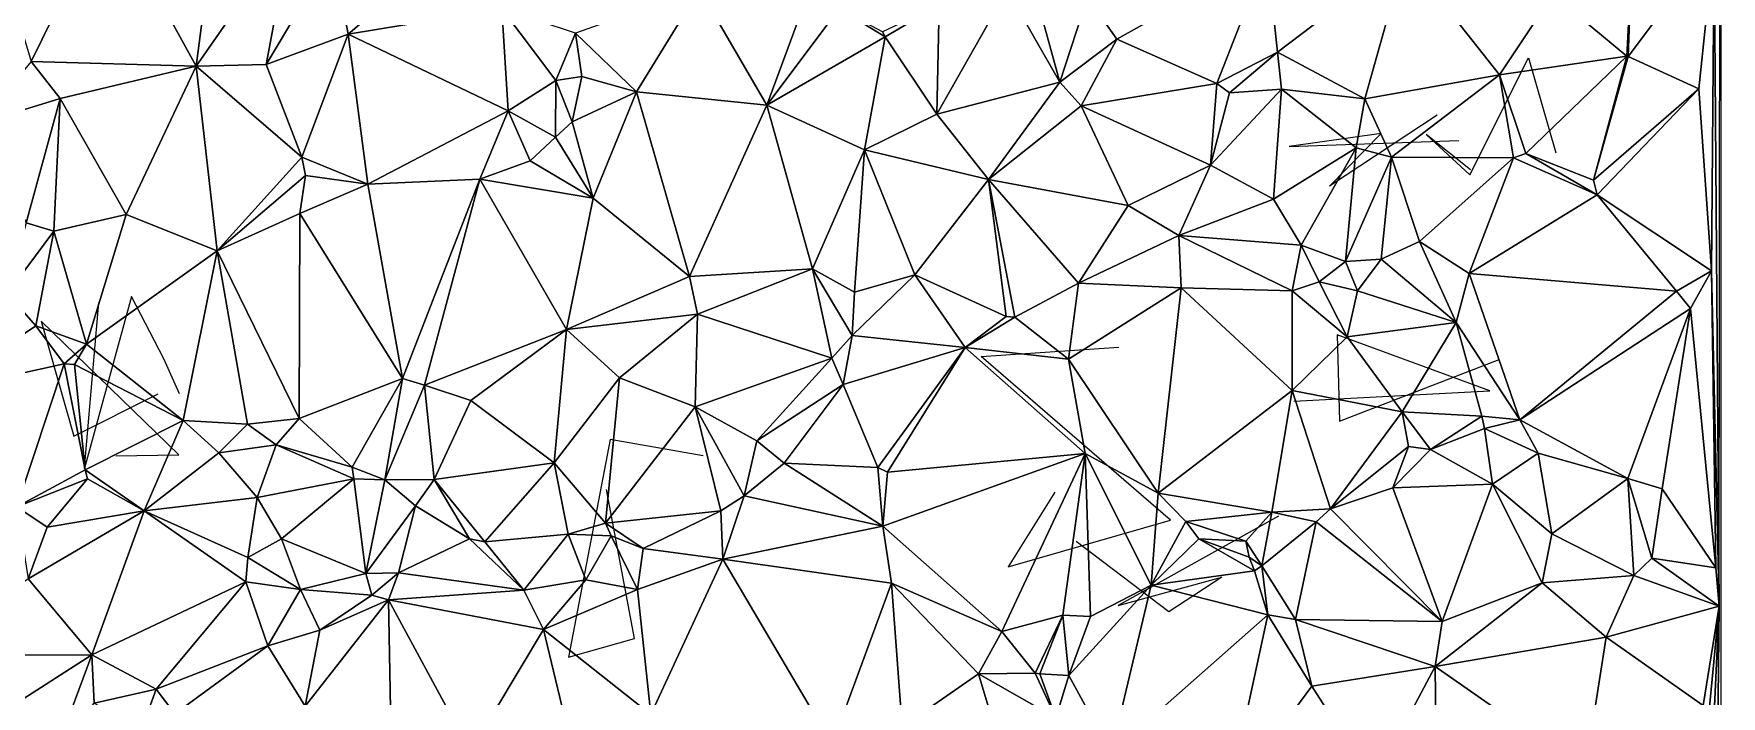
# Model space of a CAD drawing. Header units: metres. Extents: x -15.8 to 15, y -15.7 to 15.
# Drawn here: x 1.01 to 15, y -5.04 to 0.44 of the extents above; entities that cross this region are included whole.
import ezdxf

# ---------------------------------------------------------------- set-up
doc = ezdxf.new("R2010")
doc.units = ezdxf.units.M
for name, color, linetype in [('CRACKS', 1, 'Continuous'), ('STREET_MESH', 7, 'Continuous'), ('WATER_LINE', 5, 'Continuous')]:
    doc.layers.add(name, color=color, linetype=linetype)

msp = doc.modelspace()

# ---------------------------------------------------------------- linework, layer by layer
at = {"layer": 'CRACKS'}
for points in [[(12.918, -0.682, 0.1), (12.55, -0.388, 0.1), (12.912, -0.724, 0.1), (13.399, 0.246, 0.1), (13.623, -0.54, 0.1)], [(12.641, -0.23, 0.1), (11.749, -0.816, 0.1), (12.175, -0.382, 0.1), (11.414, -0.489, 0.1), (12.82, -0.438, 0.1)], [(2.214, -2.537, 0.1), (2.084, -2.248, 0.1), (1.816, -1.732, 0.1), (1.426, -3.152, 0.1), (1.544, -1.78, 0.1)], [(1.685, -3.05, 0.1), (2.208, -3.041, 0.1), (1.066, -1.934, 0.1), (1.337, -2.887, 0.1), (2.036, -2.536, 0.1)], [(11.453, -2.597, 0.1), (13.076, -2.512, 0.1), (11.812, -2.048, 0.1), (11.83, -2.764, 0.1), (13.155, -2.252, 0.1)], [(9.471, -3.35, 0.1), (9.083, -3.969, 0.1), (10.431, -3.584, 0.1), (8.861, -2.229, 0.1), (10, -2.151, 0.1)], [(6.554, -3.049, 0.1), (5.783, -2.914, 0.1), (5.438, -4.719, 0.1), (5.986, -4.563, 0.1), (5.754, -3.329, 0.1)], [(11.324, -3.549, 0.1), (9.996, -4.29, 0.1), (10.856, -4.056, 0.1), (10.416, -4.341, 0.1), (9.647, -3.76, 0.1)]]:
    msp.add_polyline3d(points, dxfattribs=at)
at = {"layer": 'STREET_MESH'}
for points in [[(14.936, 1.207), (14.979, -4.296), (14.996, 12.442)], [(1.618, 1.506), (2.351, 0.176), (2.554, 1.725)], [(2.351, 0.176), (3.143, 1.312), (2.554, 1.725)], [(0.985, 0.215), (1.618, 1.506), (0.836, 0.705)], [(1.618, 1.506), (0.985, 0.215), (2.351, 0.176)], [(2.931, 0.191), (3.143, 1.312), (2.351, 0.176)], [(3.143, 1.312), (2.931, 0.191), (3.485, 1.115)], [(14.255, 1.07), (14.223, 0.257), (14.936, 1.207)], [(14.936, 1.207), (14.223, 0.257), (14.811, -0.01)], [(14.914, -1.518), (14.936, 1.207), (14.811, -0.01)], [(14.936, 1.207), (14.914, -1.518), (14.979, -4.296)], [(2.931, 0.191), (3.613, 0.441), (3.485, 1.115)], [(3.613, 0.441), (4.23, 0.971), (3.485, 1.115)], [(11.23, 1.099), (9.741, 0.747), (9.984, 0.401)], [(10.813, 0.033), (11.23, 1.099), (9.984, 0.401)], [(10.813, 0.033), (11.317, 0.294), (11.23, 1.099)], [(11.317, 0.294), (12.375, 1.097), (11.23, 1.099)], [(12.375, 1.097), (11.317, 0.294), (12.041, -0.094)], [(13.158, 0.106), (12.375, 1.097), (12.041, -0.094)], [(12.375, 1.097), (13.158, 0.106), (13.6, 0.771)], [(14.213, 0.259), (14.255, 1.07), (13.6, 0.771)], [(14.213, 0.259), (14.223, 0.257), (14.255, 1.07)], [(4.887, 0.651), (4.23, 0.971), (3.613, 0.441)], [(9.076, 0.81), (9.513, 0.045), (9.28, 0.888)], [(9.513, 0.045), (9.741, 0.747), (9.28, 0.888)], [(6.524, 0.815), (5.497, 0.449), (6.001, -0.035)], [(6.524, 0.815), (6.001, -0.035), (7.084, -0.146)], [(6.524, 0.815), (7.084, -0.146), (7.382, 0.66)], [(8.493, -0.22), (9.076, 0.81), (8.512, 0.683)], [(9.076, 0.81), (8.493, -0.22), (9.513, 0.045)], [(9.741, 0.747), (9.513, 0.045), (9.984, 0.401)], [(13.158, 0.106), (14.213, 0.259), (13.6, 0.771)], [(4.887, 0.651), (3.613, 0.441), (4.938, -0.193)], [(4.887, 0.651), (4.938, -0.193), (5.333, 0.058)], [(5.497, 0.449), (4.887, 0.651), (5.333, 0.058)], [(7.084, -0.146), (7.683, 0.652), (7.382, 0.66)], [(8.063, 0.421), (7.683, 0.652), (7.084, -0.146)], [(8.063, 0.421), (8.042, 0.462), (7.683, 0.652)], [(8.042, 0.462), (8.063, 0.421), (8.512, 0.683)], [(8.063, 0.421), (8.493, -0.22), (8.512, 0.683)], [(2.931, 0.191), (3.228, -0.578), (3.613, 0.441)], [(3.613, 0.441), (3.228, -0.578), (3.774, -0.801)], [(3.613, 0.441), (3.774, -0.801), (4.938, -0.193)], [(5.55, 0.092), (5.497, 0.449), (5.333, 0.058)], [(5.497, 0.449), (5.55, 0.092), (6.001, -0.035)], [(7.892, -0.515), (8.063, 0.421), (7.084, -0.146)], [(7.892, -0.515), (8.493, -0.22), (8.063, 0.421)], [(9.513, 0.045), (9.688, -0.151), (9.984, 0.401)], [(9.688, -0.151), (10.813, 0.033), (9.984, 0.401)], [(10.918, -0.043), (11.317, 0.294), (10.813, 0.033)], [(11.35, -0.015), (11.317, 0.294), (10.918, -0.043)], [(11.317, 0.294), (11.35, -0.015), (12.041, -0.094)], [(1.223, -0.091), (0.985, 0.215), (0.557, -0.295)], [(2.351, 0.176), (0.985, 0.215), (1.223, -0.091)], [(1.772, -1.052), (2.351, 0.176), (1.223, -0.091)], [(1.772, -1.052), (2.527, -1.352), (2.351, 0.176)], [(3.228, -0.578), (2.931, 0.191), (2.351, 0.176)], [(2.527, -1.352), (3.228, -0.578), (2.351, 0.176)], [(14.213, 0.259), (13.158, 0.106), (13.375, -0.546)], [(13.937, -0.768), (14.213, 0.259), (13.375, -0.546)], [(14.223, 0.257), (14.213, 0.259), (13.937, -0.768)], [(14.223, 0.257), (13.937, -0.768), (14.811, -0.01)], [(4.938, -0.193), (5.331, -0.41), (5.333, 0.058)], [(5.331, -0.41), (5.469, -0.284), (5.333, 0.058)], [(5.469, -0.284), (5.55, 0.092), (5.333, 0.058)], [(5.55, 0.092), (5.469, -0.284), (6.001, -0.035)], [(9.513, 0.045), (8.493, -0.22), (8.921, -0.762)], [(9.688, -0.151), (9.513, 0.045), (8.921, -0.762)], [(10.813, 0.033), (9.688, -0.151), (10.761, -0.644)], [(10.918, -0.043), (10.813, 0.033), (10.761, -0.644)], [(12.261, -0.578), (13.158, 0.106), (12.041, -0.094)], [(12.261, -0.578), (13.273, -0.582), (13.158, 0.106)], [(13.158, 0.106), (13.273, -0.582), (13.375, -0.546)], [(1.223, -0.091), (0.557, -0.295), (0.943, -1.122)], [(1.172, -1.189), (1.223, -0.091), (0.943, -1.122)], [(1.172, -1.189), (1.772, -1.052), (1.223, -0.091)], [(6.001, -0.035), (5.469, -0.284), (5.642, -0.917)], [(6.441, -1.566), (6.001, -0.035), (5.642, -0.917)], [(6.001, -0.035), (6.441, -1.566), (7.084, -0.146)], [(11.35, -0.015), (10.918, -0.043), (10.761, -0.644)], [(11.284, -0.924), (11.35, -0.015), (10.761, -0.644)], [(11.284, -0.924), (11.968, -0.499), (11.35, -0.015)], [(11.35, -0.015), (11.968, -0.499), (12.041, -0.094)], [(11.968, -0.499), (12.261, -0.578), (12.041, -0.094)], [(13.937, -0.768), (13.966, -0.89), (14.811, -0.01)], [(13.966, -0.89), (14.914, -1.518), (14.811, -0.01)], [(4.938, -0.193), (3.774, -0.801), (4.703, -0.759)], [(5.121, -0.606), (4.938, -0.193), (4.703, -0.759)], [(5.331, -0.41), (4.938, -0.193), (5.121, -0.606)], [(6.441, -1.566), (7.461, -1.502), (7.084, -0.146)], [(7.461, -1.502), (7.892, -0.515), (7.084, -0.146)], [(8.493, -0.22), (7.892, -0.515), (8.921, -0.762)], [(10.079, -0.978), (9.688, -0.151), (8.921, -0.762)], [(9.688, -0.151), (10.079, -0.978), (10.761, -0.644)], [(5.331, -0.41), (5.121, -0.606), (5.642, -0.917)], [(5.469, -0.284), (5.331, -0.41), (5.642, -0.917)], [(7.811, -1.694), (7.892, -0.515), (7.461, -1.502)], [(7.892, -0.515), (7.811, -1.694), (8.309, -1.551)], [(7.892, -0.515), (8.309, -1.551), (8.921, -0.762)], [(11.513, -1.307), (11.968, -0.499), (11.284, -0.924)], [(11.968, -0.499), (11.513, -1.307), (11.881, -1.441)], [(11.968, -0.499), (11.881, -1.441), (12.261, -0.578)], [(13.273, -0.582), (13.966, -0.89), (13.375, -0.546)], [(13.966, -0.89), (13.937, -0.768), (13.375, -0.546)], [(3.228, -0.578), (2.527, -1.352), (3.259, -0.728)], [(3.228, -0.578), (3.259, -0.728), (3.774, -0.801)], [(5.121, -0.606), (4.703, -0.759), (5.642, -0.917)], [(10.079, -0.978), (10.499, -1.225), (10.761, -0.644)], [(10.499, -1.225), (11.284, -0.924), (10.761, -0.644)], [(12.261, -0.578), (11.881, -1.441), (12.177, -1.423)], [(12.495, -1.275), (12.261, -0.578), (12.177, -1.423)], [(12.261, -0.578), (12.495, -1.275), (13.273, -0.582)], [(13.273, -0.582), (12.495, -1.275), (12.905, -1.539)], [(13.273, -0.582), (12.905, -1.539), (13.966, -0.89)], [(2.527, -1.352), (3.211, -1.044), (3.259, -0.728)], [(3.259, -0.728), (3.211, -1.044), (3.774, -0.801)], [(3.774, -0.801), (3.211, -1.044), (4.062, -2.409)], [(3.774, -0.801), (4.062, -2.409), (4.703, -0.759)], [(4.062, -2.409), (4.246, -2.466), (4.703, -0.759)], [(4.703, -0.759), (4.246, -2.466), (5.421, -2.003)], [(5.642, -0.917), (4.703, -0.759), (5.421, -2.003)], [(8.309, -1.551), (9.067, -1.897), (8.921, -0.762)], [(9.067, -1.897), (9.139, -1.903), (8.921, -0.762)], [(9.139, -1.903), (9.667, -1.62), (8.921, -0.762)], [(9.667, -1.62), (10.079, -0.978), (8.921, -0.762)], [(6.441, -1.566), (5.642, -0.917), (5.421, -2.003)], [(9.667, -1.62), (10.499, -1.225), (10.079, -0.978)], [(11.513, -1.307), (11.284, -0.924), (10.499, -1.225)], [(12.905, -1.539), (14.625, -1.687), (13.966, -0.89)], [(13.966, -0.89), (14.625, -1.687), (14.914, -1.518)], [(1.172, -1.189), (1.442, -2.126), (1.772, -1.052)], [(1.442, -2.126), (2.527, -1.352), (1.772, -1.052)], [(3.211, -1.044), (2.527, -1.352), (3.205, -2.741)], [(4.062, -2.409), (3.211, -1.044), (3.205, -2.741)], [(0.787, -1.706), (1.172, -1.189), (0.943, -1.122)], [(1.023, -1.973), (1.172, -1.189), (0.787, -1.706)], [(1.442, -2.126), (1.172, -1.189), (1.023, -1.973)], [(10.499, -1.225), (9.667, -1.62), (10.517, -1.659)], [(11.438, -1.683), (10.499, -1.225), (10.517, -1.659)], [(11.438, -1.683), (11.513, -1.307), (10.499, -1.225)], [(2.527, -1.352), (1.442, -2.126), (2.243, -2.757)], [(2.777, -2.787), (2.527, -1.352), (2.243, -2.757)], [(2.527, -1.352), (2.777, -2.787), (3.205, -2.741)], [(11.662, -1.61), (11.513, -1.307), (11.438, -1.683)], [(11.881, -1.441), (11.513, -1.307), (11.662, -1.61)], [(12.495, -1.275), (12.177, -1.423), (12.799, -1.947)], [(12.905, -1.539), (12.495, -1.275), (12.799, -1.947)], [(6.441, -1.566), (6.507, -1.876), (7.461, -1.502)], [(6.507, -1.876), (7.623, -2.242), (7.461, -1.502)], [(7.791, -2.055), (7.811, -1.694), (7.461, -1.502)], [(7.623, -2.242), (7.791, -2.055), (7.461, -1.502)], [(11.881, -1.441), (11.662, -1.61), (11.979, -1.683)], [(11.881, -1.441), (11.979, -1.683), (12.177, -1.423)], [(12.177, -1.423), (11.979, -1.683), (12.799, -1.947)], [(13.326, -2.753), (12.905, -1.539), (12.799, -1.947)], [(12.905, -1.539), (13.326, -2.753), (14.625, -1.687)], [(14.625, -1.687), (14.74, -1.83), (14.914, -1.518)], [(14.74, -1.83), (14.95, -3.979), (14.914, -1.518)], [(14.914, -1.518), (14.95, -3.979), (14.979, -4.296)], [(6.507, -1.876), (6.441, -1.566), (5.421, -2.003)], [(8.309, -1.551), (7.811, -1.694), (7.791, -2.055)], [(8.728, -2.152), (8.309, -1.551), (7.791, -2.055)], [(8.728, -2.152), (9.067, -1.897), (8.309, -1.551)], [(9.585, -2.251), (9.667, -1.62), (9.139, -1.903)], [(9.667, -1.62), (9.585, -2.251), (10.517, -1.659)], [(9.585, -2.251), (10.327, -3.36), (10.517, -1.659)], [(10.327, -3.36), (11.438, -2.51), (10.517, -1.659)], [(11.438, -2.51), (11.438, -1.683), (10.517, -1.659)], [(11.662, -1.61), (11.438, -1.683), (11.893, -2.066)], [(11.979, -1.683), (11.662, -1.61), (11.893, -2.066)], [(0.215, -2.518), (1.023, -1.973), (0.787, -1.706)], [(11.893, -2.066), (11.438, -1.683), (11.438, -2.51)], [(11.979, -1.683), (11.893, -2.066), (12.799, -1.947)], [(13.326, -2.753), (14.74, -1.83), (14.625, -1.687)], [(5.861, -2.405), (6.507, -1.876), (5.421, -2.003)], [(6.507, -1.876), (5.861, -2.405), (6.489, -2.644)], [(7.623, -2.242), (6.507, -1.876), (6.489, -2.644)], [(9.067, -1.897), (8.728, -2.152), (9.139, -1.903)], [(8.728, -2.152), (9.585, -2.251), (9.139, -1.903)], [(11.893, -2.066), (12.351, -2.686), (12.799, -1.947)], [(12.351, -2.686), (13.01, -2.723), (12.799, -1.947)], [(13.01, -2.723), (13.326, -2.753), (12.799, -1.947)], [(14.74, -1.83), (13.326, -2.753), (14.22, -3.239)], [(14.74, -1.83), (14.22, -3.239), (14.507, -3.324)], [(14.95, -3.979), (14.74, -1.83), (14.507, -3.324)], [(0.215, -2.518), (1.257, -2.288), (1.023, -1.973)], [(1.257, -2.288), (1.442, -2.126), (1.023, -1.973)], [(4.246, -2.466), (4.629, -2.591), (5.421, -2.003)], [(4.629, -2.591), (5.32, -3.108), (5.421, -2.003)], [(5.32, -3.108), (5.861, -2.405), (5.421, -2.003)], [(7.623, -2.242), (7.715, -2.46), (7.791, -2.055)], [(7.715, -2.46), (8.728, -2.152), (7.791, -2.055)], [(12.351, -2.686), (11.893, -2.066), (11.438, -2.51)], [(1.442, -2.126), (1.257, -2.288), (1.342, -2.294)], [(2.243, -2.757), (1.442, -2.126), (1.342, -2.294)], [(7.715, -2.46), (8.004, -3.148), (8.728, -2.152)], [(8.728, -2.152), (8.004, -3.148), (8.083, -3.187)], [(9.722, -3.031), (8.728, -2.152), (8.083, -3.187)], [(9.585, -2.251), (8.728, -2.152), (9.722, -3.031)], [(1.257, -2.288), (0.215, -2.518), (0.865, -3.473)], [(1.431, -3.167), (1.257, -2.288), (0.865, -3.473)], [(1.257, -2.288), (1.431, -3.167), (1.342, -2.294)], [(1.431, -3.167), (2.243, -2.757), (1.342, -2.294)], [(7.001, -2.926), (7.623, -2.242), (6.489, -2.644)], [(7.715, -2.46), (7.623, -2.242), (7.001, -2.926)], [(10.327, -3.36), (9.585, -2.251), (9.722, -3.031)], [(3.645, -3.144), (4.062, -2.409), (3.205, -2.741)], [(3.645, -3.144), (3.915, -3.249), (4.062, -2.409)], [(4.062, -2.409), (3.915, -3.249), (4.246, -2.466)], [(3.915, -3.249), (4.324, -3.245), (4.246, -2.466)], [(4.324, -3.245), (4.629, -2.591), (4.246, -2.466)], [(5.745, -3.608), (5.861, -2.405), (5.32, -3.108)], [(5.861, -2.405), (5.745, -3.608), (6.489, -2.644)], [(7.226, -3.111), (7.715, -2.46), (7.001, -2.926)], [(8.004, -3.148), (7.715, -2.46), (7.226, -3.111)], [(10.327, -3.36), (11.27, -3.517), (11.438, -2.51)], [(11.27, -3.517), (11.756, -3.49), (11.438, -2.51)], [(11.756, -3.49), (12.351, -2.686), (11.438, -2.51)], [(4.629, -2.591), (4.324, -3.245), (5.32, -3.108)], [(5.745, -3.608), (6.702, -3.505), (6.489, -2.644)], [(6.702, -3.505), (6.894, -3.382), (6.489, -2.644)], [(6.894, -3.382), (7.001, -2.926), (6.489, -2.644)], [(1.431, -3.167), (1.921, -3.505), (2.243, -2.757)], [(1.921, -3.505), (2.54, -3.025), (2.243, -2.757)], [(2.54, -3.025), (2.777, -2.787), (2.243, -2.757)], [(2.777, -2.787), (2.54, -3.025), (3.014, -2.959)], [(2.777, -2.787), (3.014, -2.959), (3.205, -2.741)], [(3.014, -2.959), (3.645, -3.144), (3.205, -2.741)], [(12.351, -2.686), (11.756, -3.49), (12.402, -2.974)], [(12.586, -2.997), (12.351, -2.686), (12.402, -2.974)], [(13.01, -2.723), (12.351, -2.686), (12.586, -2.997)], [(13.034, -2.824), (13.01, -2.723), (12.586, -2.997)], [(13.01, -2.723), (13.034, -2.824), (13.326, -2.753)], [(13.034, -2.824), (13.477, -3.029), (13.326, -2.753)], [(13.326, -2.753), (13.477, -3.029), (14.22, -3.239)], [(7.226, -3.111), (7.001, -2.926), (6.894, -3.382)], [(13.034, -2.824), (12.586, -2.997), (13.1, -3.286)], [(13.477, -3.029), (13.034, -2.824), (13.1, -3.286)], [(2.858, -3.395), (2.54, -3.025), (1.921, -3.505)], [(2.54, -3.025), (2.858, -3.395), (3.014, -2.959)], [(3.014, -2.959), (2.858, -3.395), (3.658, -3.242)], [(3.645, -3.144), (3.014, -2.959), (3.658, -3.242)], [(8.044, -3.633), (9.722, -3.031), (8.083, -3.187)], [(8.044, -3.633), (9.032, -4.506), (9.722, -3.031)], [(9.032, -4.506), (9.538, -4.37), (9.722, -3.031)], [(9.538, -4.37), (9.766, -4.38), (9.722, -3.031)], [(9.766, -4.38), (10.269, -4.121), (9.722, -3.031)], [(10.269, -4.121), (10.327, -3.36), (9.722, -3.031)], [(11.756, -3.49), (12.273, -3.315), (12.402, -2.974)], [(12.273, -3.315), (12.586, -2.997), (12.402, -2.974)], [(12.586, -2.997), (12.273, -3.315), (13.1, -3.286)], [(13.592, -3.696), (13.477, -3.029), (13.1, -3.286)], [(13.477, -3.029), (13.592, -3.696), (14.22, -3.239)], [(1.451, -3.241), (1.431, -3.167), (0.865, -3.473)], [(1.431, -3.167), (1.451, -3.241), (1.921, -3.505)], [(3.915, -3.249), (3.645, -3.144), (3.658, -3.242)], [(4.324, -3.245), (4.745, -3.763), (5.32, -3.108)], [(4.745, -3.763), (5.437, -3.699), (5.32, -3.108)], [(5.437, -3.699), (5.745, -3.608), (5.32, -3.108)], [(8.044, -3.633), (7.226, -3.111), (6.894, -3.382)], [(8.004, -3.148), (7.226, -3.111), (8.044, -3.633)], [(8.004, -3.148), (8.044, -3.633), (8.083, -3.187)], [(1.116, -3.642), (1.451, -3.241), (0.865, -3.473)], [(1.451, -3.241), (1.116, -3.642), (1.921, -3.505)], [(2.858, -3.395), (3.058, -3.738), (3.658, -3.242)], [(3.058, -3.738), (3.759, -4.024), (3.658, -3.242)], [(3.759, -4.024), (3.915, -3.249), (3.658, -3.242)], [(4.17, -3.465), (3.915, -3.249), (3.759, -4.024)], [(3.915, -3.249), (4.17, -3.465), (4.324, -3.245)], [(4.17, -3.465), (4.617, -3.737), (4.324, -3.245)], [(4.617, -3.737), (4.745, -3.763), (4.324, -3.245)], [(11.756, -3.49), (12.683, -4.422), (12.273, -3.315)], [(12.273, -3.315), (12.683, -4.422), (13.1, -3.286)], [(12.683, -4.422), (13.511, -4.103), (13.1, -3.286)], [(13.511, -4.103), (13.592, -3.696), (13.1, -3.286)], [(14.22, -3.239), (13.592, -3.696), (14.271, -4.041)], [(14.22, -3.239), (14.42, -3.898), (14.507, -3.324)], [(14.42, -3.898), (14.22, -3.239), (14.271, -4.041)], [(14.42, -3.898), (14.95, -3.979), (14.507, -3.324)], [(1.116, -3.642), (0.865, -3.473), (0.96, -4.068)], [(2.858, -3.395), (1.921, -3.505), (2.779, -3.891)], [(3.058, -3.738), (2.858, -3.395), (2.779, -3.891)], [(4.03, -4.02), (4.17, -3.465), (3.759, -4.024)], [(4.617, -3.737), (4.17, -3.465), (4.03, -4.02)], [(6.702, -3.505), (6.718, -3.907), (6.894, -3.382)], [(6.718, -3.907), (8.044, -3.633), (6.894, -3.382)], [(10.269, -4.121), (10.558, -3.594), (10.327, -3.36)], [(10.327, -3.36), (10.558, -3.594), (11.27, -3.517)], [(11.756, -3.49), (11.27, -3.517), (11.637, -3.596)], [(12.683, -4.422), (11.756, -3.49), (11.637, -3.596)], [(1.486, -4.698), (1.921, -3.505), (0.96, -4.068)], [(1.921, -3.505), (1.116, -3.642), (0.96, -4.068)], [(2.763, -4.094), (1.921, -3.505), (1.486, -4.698)], [(1.921, -3.505), (2.763, -4.094), (2.779, -3.891)], [(5.792, -3.714), (5.745, -3.608), (5.437, -3.699)], [(5.745, -3.608), (6.057, -3.817), (6.702, -3.505)], [(5.745, -3.608), (5.792, -3.714), (6.057, -3.817)], [(6.057, -3.817), (6.718, -3.907), (6.702, -3.505)], [(8.044, -3.633), (6.718, -3.907), (8.117, -4.106)], [(9.032, -4.506), (8.044, -3.633), (8.117, -4.106)], [(10.558, -3.594), (10.269, -4.121), (10.665, -3.738)], [(10.558, -3.594), (11.055, -3.757), (11.27, -3.517)], [(11.055, -3.757), (10.558, -3.594), (10.665, -3.738)], [(11.055, -3.757), (11.188, -3.962), (11.27, -3.517)], [(11.27, -3.517), (11.188, -3.962), (11.637, -3.596)], [(11.188, -3.962), (11.467, -4.405), (11.637, -3.596)], [(11.467, -4.405), (12.683, -4.422), (11.637, -3.596)], [(3.218, -4.156), (3.058, -3.738), (2.779, -3.891)], [(3.058, -3.738), (3.218, -4.156), (3.759, -4.024)], [(4.617, -3.737), (4.03, -4.02), (5.067, -4.162)], [(4.617, -3.737), (5.067, -4.162), (4.745, -3.763)], [(4.745, -3.763), (5.067, -4.162), (5.437, -3.699)], [(5.437, -3.699), (5.067, -4.162), (5.583, -4.076)], [(5.792, -3.714), (5.437, -3.699), (5.583, -4.076)], [(5.792, -3.714), (5.583, -4.076), (6.011, -4.156)], [(6.057, -3.817), (5.792, -3.714), (6.011, -4.156)], [(10.269, -4.121), (11.125, -4.004), (10.665, -3.738)], [(11.083, -3.89), (11.055, -3.757), (10.665, -3.738)], [(11.125, -4.004), (11.083, -3.89), (10.665, -3.738)], [(11.188, -3.962), (11.055, -3.757), (11.083, -3.89)], [(13.592, -3.696), (13.511, -4.103), (14.271, -4.041)], [(2.763, -4.094), (3.218, -4.156), (2.779, -3.891)], [(6.718, -3.907), (6.057, -3.817), (6.011, -4.156)], [(6.121, -5.193), (6.718, -3.907), (6.011, -4.156)], [(6.121, -5.193), (7.624, -5.44), (6.718, -3.907)], [(6.718, -3.907), (7.624, -5.44), (8.117, -4.106)], [(11.125, -4.004), (11.188, -3.962), (11.083, -3.89)], [(14.42, -3.898), (14.271, -4.041), (14.979, -4.296)], [(14.95, -3.979), (14.42, -3.898), (14.979, -4.296)], [(3.218, -4.156), (3.809, -4.203), (3.759, -4.024)], [(3.809, -4.203), (4.03, -4.02), (3.759, -4.024)], [(4.03, -4.02), (3.809, -4.203), (3.945, -4.243)], [(5.067, -4.162), (4.03, -4.02), (3.945, -4.243)], [(11.125, -4.004), (10.269, -4.121), (11.238, -4.368)], [(11.188, -3.962), (11.125, -4.004), (11.238, -4.368)], [(11.467, -4.405), (11.188, -3.962), (11.238, -4.368)], [(13.511, -4.103), (14.043, -4.552), (14.271, -4.041)], [(14.271, -4.041), (14.043, -4.552), (14.979, -4.296)], [(1.486, -4.698), (0.96, -4.068), (0.099, -4.701)], [(2.02, -4.984), (2.763, -4.094), (1.486, -4.698)], [(2.763, -4.094), (2.02, -4.984), (2.945, -4.623)], [(3.218, -4.156), (2.763, -4.094), (2.945, -4.623)], [(3.376, -4.494), (3.218, -4.156), (2.945, -4.623)], [(3.809, -4.203), (3.218, -4.156), (3.376, -4.494)], [(5.067, -4.162), (3.945, -4.243), (5.232, -4.488)], [(5.583, -4.076), (5.067, -4.162), (5.232, -4.488)], [(5.583, -4.076), (5.232, -4.488), (6.011, -4.156)], [(5.232, -4.488), (6.121, -5.193), (6.011, -4.156)], [(7.624, -5.44), (8.206, -5.296), (8.117, -4.106)], [(8.838, -4.855), (9.032, -4.506), (8.117, -4.106)], [(8.206, -5.296), (8.838, -4.855), (8.117, -4.106)], [(10.269, -4.121), (9.766, -4.38), (9.587, -4.869)], [(9.938, -5.513), (10.269, -4.121), (9.587, -4.869)], [(10.269, -4.121), (9.938, -5.513), (11.238, -4.368)], [(13.511, -4.103), (12.623, -4.794), (14.043, -4.552)], [(12.683, -4.422), (12.623, -4.794), (13.511, -4.103)], [(3.945, -4.243), (3.256, -5.123), (3.973, -5.746)], [(3.376, -4.494), (3.256, -5.123), (3.945, -4.243)], [(3.809, -4.203), (3.376, -4.494), (3.945, -4.243)], [(5.232, -4.488), (3.945, -4.243), (4.626, -5.499)], [(3.945, -4.243), (3.973, -5.746), (4.626, -5.499)], [(14.043, -4.552), (14.847, -5.117), (14.979, -4.296)], [(14.847, -5.117), (14.868, -5.447), (14.979, -4.296)], [(14.868, -5.447), (14.88, -6.429), (14.979, -4.296)], [(14.88, -6.429), (14.923, -9.394), (14.979, -4.296)], [(14.923, -9.394), (14.911, -13.679), (14.979, -4.296)], [(9.308, -4.85), (9.538, -4.37), (9.032, -4.506)], [(9.308, -4.85), (9.347, -4.857), (9.538, -4.37)], [(9.538, -4.37), (9.347, -4.857), (9.587, -4.869)], [(9.766, -4.38), (9.538, -4.37), (9.587, -4.869)], [(9.938, -5.513), (10.905, -5.898), (11.238, -4.368)], [(10.905, -5.898), (11.602, -4.959), (11.238, -4.368)], [(11.602, -4.959), (11.467, -4.405), (11.238, -4.368)], [(11.467, -4.405), (12.623, -4.794), (12.683, -4.422)], [(12.623, -4.794), (11.467, -4.405), (11.602, -4.959)], [(3.256, -5.123), (3.376, -4.494), (2.945, -4.623)], [(5.466, -5.465), (5.232, -4.488), (4.626, -5.499)], [(6.121, -5.193), (5.232, -4.488), (5.466, -5.465)], [(8.838, -4.855), (9.308, -4.85), (9.032, -4.506)], [(14.043, -4.552), (12.623, -4.794), (13.867, -5.661)], [(14.847, -5.117), (14.043, -4.552), (13.867, -5.661)], [(1.486, -4.698), (0.099, -4.701), (0.425, -5.378)], [(1.207, -5.45), (1.486, -4.698), (0.425, -5.378)], [(1.207, -5.45), (1.507, -5.098), (1.486, -4.698)], [(1.507, -5.098), (2.02, -4.984), (1.486, -4.698)], [(2.02, -4.984), (2.176, -5.188), (2.945, -4.623)], [(2.176, -5.188), (3.256, -5.123), (2.945, -4.623)], [(8.838, -4.855), (8.206, -5.296), (9.166, -5.954)], [(9.308, -4.85), (8.838, -4.855), (9.48, -5.221)], [(8.838, -4.855), (9.166, -5.954), (9.48, -5.221)], [(9.347, -4.857), (9.308, -4.85), (9.48, -5.221)], [(9.587, -4.869), (9.347, -4.857), (9.48, -5.221)], [(9.938, -5.513), (9.587, -4.869), (9.48, -5.221)], [(12.623, -4.794), (11.602, -4.959), (12.113, -5.756)], [(12.634, -5.801), (12.623, -4.794), (12.113, -5.756)], [(12.623, -4.794), (12.634, -5.801), (13.867, -5.661)], [(2.02, -4.984), (1.507, -5.098), (1.901, -5.31)], [(2.02, -4.984), (1.901, -5.31), (2.176, -5.188)], [(11.602, -4.959), (10.905, -5.898), (12.113, -5.756)]]:
    msp.add_3dface(points, dxfattribs=at)
at = {"layer": 'WATER_LINE'}
msp.add_3dface([(-14.999, -14.995, 0.05), (14.996, -14.995, 0.05), (14.996, 14.997, 0.05), (-14.999, 14.997, 0.05)], dxfattribs=at)

doc.saveas('drawing.dxf')
